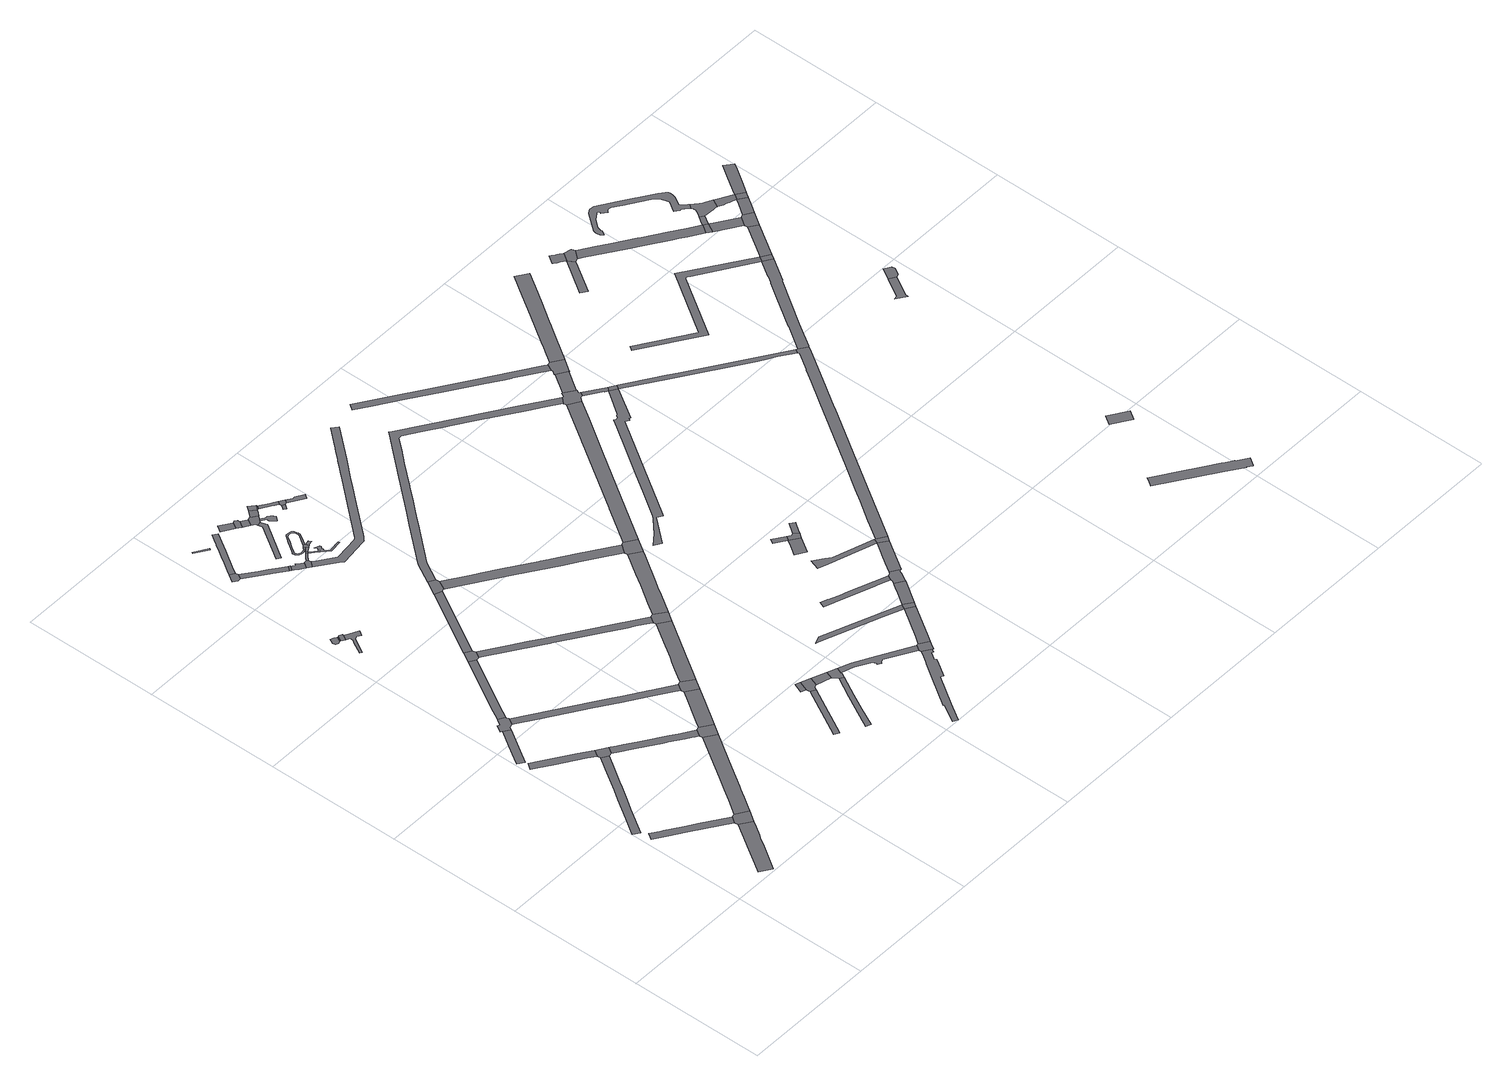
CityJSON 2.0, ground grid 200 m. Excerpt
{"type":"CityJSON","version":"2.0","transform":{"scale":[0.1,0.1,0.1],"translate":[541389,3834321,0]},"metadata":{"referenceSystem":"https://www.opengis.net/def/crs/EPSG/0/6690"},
"CityObjects":{
"road1":{"type":"Road","attributes":{"RoadStructureAttribute.sectionType":"1"},"geometry":[{"type":"MultiSurface","lod":"1","boundaries":[[[0,1,2,3,4,5,6,7,8,9,10]]]}]},
"road2":{"type":"Road","attributes":{"RoadStructureAttribute.sectionType":"1"},"geometry":[{"type":"MultiSurface","lod":"1","boundaries":[[[11,12,13,14,15,16,17,18,19,20]]]}]},
"road3":{"type":"Road","attributes":{"RoadStructureAttribute.sectionType":"1"},"geometry":[{"type":"MultiSurface","lod":"1","boundaries":[[[21,22,23,24,25,26,27,28,29,30,31,32,33,34,35,36]]]}]},
"road4":{"type":"Road","geometry":[{"type":"MultiSurface","lod":"1","boundaries":[[[37,38,10,9,39,40,11,20,41,42]]]}]},
"road5":{"type":"Road","attributes":{"RoadStructureAttribute.sectionType":"1"},"geometry":[{"type":"MultiSurface","lod":"1","boundaries":[[[43,44,45,46,47,48,49,50,51]]]}]},
"road6":{"type":"Road","attributes":{"RoadStructureAttribute.sectionType":"1"},"geometry":[{"type":"MultiSurface","lod":"1","boundaries":[[[52,53,54,55,56,57,58,59,60]]]}]},
"road7":{"type":"Road","geometry":[{"type":"MultiSurface","lod":"1","boundaries":[[[61,62,63,64,65,66,67,68,69,43,51,70,71,72,73,74,75,76,77]]]}]},
"road8":{"type":"Road","geometry":[{"type":"MultiSurface","lod":"1","boundaries":[[[60,59,78,79,21,36,80,81,82,83]]]}]},
"road9":{"type":"Road","attributes":{"RoadStructureAttribute.sectionType":"1"},"geometry":[{"type":"MultiSurface","lod":"1","boundaries":[[[84,85,86,87,88,37,42,89,90,91,92,93,94,95,96]]]}]},
"road10":{"type":"Road","attributes":{"RoadStructureAttribute.sectionType":"1"},"geometry":[{"type":"MultiSurface","lod":"1","boundaries":[[[97,98,99,100,101,102,83,82,103,104,105,106,107,108,109,110,111,112]]]}]},
"road11":{"type":"Road","attributes":{"RoadStructureAttribute.sectionType":"1"},"geometry":[{"type":"MultiSurface","lod":"1","boundaries":[[[113,114,115,61,77,116,117,118,119,120,121]]]}]},
"road12":{"type":"Road","geometry":[{"type":"MultiSurface","lod":"1","boundaries":[[[122,123,124,125,126,127,128,129,130]]]}]},
"road13":{"type":"Road","attributes":{"RoadStructureAttribute.sectionType":"1"},"geometry":[{"type":"MultiSurface","lod":"1","boundaries":[[[130,129,131,132]]]}]},
"road14":{"type":"Road","geometry":[{"type":"MultiSurface","lod":"1","boundaries":[[[133,132,131,134,135,136]]]}]},
"road15":{"type":"Road","attributes":{"RoadStructureAttribute.sectionType":"1"},"geometry":[{"type":"MultiSurface","lod":"1","boundaries":[[[137,138,139,140,141,142,143,144,145,146,147,148,149,150,151,152,135,134]]]}]},
"road16":{"type":"Road","attributes":{"RoadStructureAttribute.sectionType":"1"},"geometry":[{"type":"MultiSurface","lod":"1","boundaries":[[[153,154,155,156,157,74,73,158,159,160,161,162,163,164,165,166,167]]]}]},
"road17":{"type":"Road","geometry":[{"type":"MultiSurface","lod":"1","boundaries":[[[168,169,112,111,170,171,84,96,172]]]}]},
"road18":{"type":"Road","geometry":[{"type":"MultiSurface","lod":"1","boundaries":[[[173,113,121,174,175,176,177,178,179,180]]]}]},
"road19":{"type":"Road","geometry":[{"type":"MultiSurface","lod":"1","boundaries":[[[181,182,183,184,185,186]]]}]},
"road20":{"type":"Road","attributes":{"RoadStructureAttribute.sectionType":"1"},"geometry":[{"type":"MultiSurface","lod":"1","boundaries":[[[187,188,189,190,191,168,172,192,193]]]}]},
"road21":{"type":"Road","geometry":[{"type":"MultiSurface","lod":"1","boundaries":[[[194,195,196,197,185,184,198,199,200,201]]]}]},
"road22":{"type":"Road","attributes":{"RoadStructureAttribute.sectionType":"1"},"geometry":[{"type":"MultiSurface","lod":"1","boundaries":[[[202,203,204,205]]]}]},
"road23":{"type":"Road","attributes":{"RoadStructureAttribute.sectionType":"1"},"geometry":[{"type":"MultiSurface","lod":"1","boundaries":[[[206,207,208,209,210,211,212,213,214,181,186,215,216,217,218]]]}]},
"road24":{"type":"Road","attributes":{"RoadStructureAttribute.sectionType":"1"},"geometry":[{"type":"MultiSurface","lod":"1","boundaries":[[[219,173,180,220,221]]]}]},
"road25":{"type":"Road","geometry":[{"type":"MultiSurface","lod":"1","boundaries":[[[222,201,200,223,224,225]]]}]},
"road26":{"type":"Road","attributes":{"RoadStructureAttribute.sectionType":"1"},"geometry":[{"type":"MultiSurface","lod":"1","boundaries":[[[226,227,228,229,230,225,224,231,232,233,234]]]}]},
"road27":{"type":"Road","geometry":[{"type":"MultiSurface","lod":"1","boundaries":[[[235,167,166,236,187,193,237,238]]]}]},
"road28":{"type":"Road","geometry":[{"type":"MultiSurface","lod":"1","boundaries":[[[239,234,233,240,241,242]]]}]},
"road29":{"type":"Road","attributes":{"RoadStructureAttribute.sectionType":"1"},"geometry":[{"type":"MultiSurface","lod":"1","boundaries":[[[243,244,245,246,247,248,249,250,251,252,253,177,176,254,255,256,257,258,259,260,261,262,263,264,265,266]]]}]},
"road30":{"type":"Road","attributes":{"RoadStructureAttribute.sectionType":"1"},"geometry":[{"type":"MultiSurface","lod":"1","boundaries":[[[267,268,269,239,242,270,271,272]]]}]},
"road31":{"type":"Road","geometry":[{"type":"MultiSurface","lod":"1","boundaries":[[[273,267,272,274]]]}]},
"road32":{"type":"Road","attributes":{"RoadStructureAttribute.sectionType":"1"},"geometry":[{"type":"MultiSurface","lod":"1","boundaries":[[[275,276,277,278]]]}]},
"road33":{"type":"Road","attributes":{"RoadStructureAttribute.sectionType":"1"},"geometry":[{"type":"MultiSurface","lod":"1","boundaries":[[[279,280,281,282,283,284,285,286,287,288]]]}]},
"road34":{"type":"Road","attributes":{"RoadStructureAttribute.sectionType":"1"},"geometry":[{"type":"MultiSurface","lod":"1","boundaries":[[[289,290,291,292]]]}]},
"road35":{"type":"Road","attributes":{"RoadStructureAttribute.sectionType":"1"},"geometry":[{"type":"MultiSurface","lod":"1","boundaries":[[[293,294,295,273,274,296]]]}]},
"road36":{"type":"Road","geometry":[{"type":"MultiSurface","lod":"1","boundaries":[[[297,219,221,298,299,300,301,302]]]}]},
"road37":{"type":"Road","attributes":{"RoadStructureAttribute.sectionType":"1"},"geometry":[{"type":"MultiSurface","lod":"1","boundaries":[[[303,304,305,306,307,308,309,310,311,312,313,314,315,316,317,318,319,320,321,322,323,324,325,326,327,328,329,330,331,332,333,334,335,336,337,338,339,340,341,342,343,344,345,346,347,348,349,350,351,352,353,354,355,356,357,358,359,360,361,362,363]]]}]},
"road38":{"type":"Road","geometry":[{"type":"MultiSurface","lod":"1","boundaries":[[[362,364,336,335,365,293,296,366,367,368,369,363]]]}]},
"road39":{"type":"Road","geometry":[{"type":"MultiSurface","lod":"1","boundaries":[[[370,371,292,291,372,373,374,375,376]]]}]},
"road40":{"type":"Road","attributes":{"RoadStructureAttribute.sectionType":"1"},"geometry":[{"type":"MultiSurface","lod":"1","boundaries":[[[377,378,379,380,381,382,383,384,385,386,387,388,389,390,391,392,393,394,395,396,397,398,399,400,274,272]]]}]},
"road41":{"type":"Road","attributes":{"RoadStructureAttribute.sectionType":"1"},"geometry":[{"type":"MultiSurface","lod":"1","boundaries":[[[374,373,401,402]]]}]},
"road42":{"type":"Road","geometry":[{"type":"MultiSurface","lod":"1","boundaries":[[[403,404,405,367,366]]]}]},
"road43":{"type":"Road","attributes":{"RoadStructureAttribute.sectionType":"1"},"geometry":[{"type":"MultiSurface","lod":"1","boundaries":[[[406,407,408,409,410,411,412,235,238,413,414,415,416]]]}]},
"road44":{"type":"Road","geometry":[{"type":"MultiSurface","lod":"1","boundaries":[[[417,418,419,402,401,420,288,287,421,422,423,424]]]}]},
"road45":{"type":"Road","geometry":[{"type":"MultiSurface","lod":"1","boundaries":[[[425,426,427,428,429]]]}]},
"road46":{"type":"Road","attributes":{"RoadStructureAttribute.sectionType":"1"},"geometry":[{"type":"MultiSurface","lod":"1","boundaries":[[[430,431,432,433,434,435,436,437]]]}]},
"road47":{"type":"Road","attributes":{"RoadStructureAttribute.sectionType":"1"},"geometry":[{"type":"MultiSurface","lod":"1","boundaries":[[[438,439,440,441,442,443,444,445,446,447,448,449,450,451,452,423,422]]]}]},
"road48":{"type":"Road","attributes":{"RoadStructureAttribute.sectionType":"1"},"geometry":[{"type":"MultiSurface","lod":"1","boundaries":[[[453,417,424,454,455]]]}]},
"road49":{"type":"Road","attributes":{"RoadStructureAttribute.sectionType":"1"},"geometry":[{"type":"MultiSurface","lod":"1","boundaries":[[[429,428,275,278,456,457,458]]]}]},
"road50":{"type":"Road","attributes":{"RoadStructureAttribute.sectionType":"1"},"geometry":[{"type":"MultiSurface","lod":"1","boundaries":[[[459,453,455,460]]]}]},
"road51":{"type":"Road","attributes":{"RoadStructureAttribute.sectionType":"1"},"geometry":[{"type":"MultiSurface","lod":"1","boundaries":[[[461,462,463,464,460,465,466,467,468,469,470,471,472]]]}]},
"road52":{"type":"Road","attributes":{"RoadStructureAttribute.sectionType":"1"},"geometry":[{"type":"MultiSurface","lod":"1","boundaries":[[[458,457,473,474]]]}]},
"road53":{"type":"Road","attributes":{"RoadStructureAttribute.sectionType":"1"},"geometry":[{"type":"MultiSurface","lod":"1","boundaries":[[[475,476,472,471,477,478,479,480]]]}]},
"road54":{"type":"Road","geometry":[{"type":"MultiSurface","lod":"1","boundaries":[[[481,482,483,484]]]}]},
"road55":{"type":"Road","geometry":[{"type":"MultiSurface","lod":"1","boundaries":[[[474,473,430,437,485,486,487]]]}]},
"road56":{"type":"Road","geometry":[{"type":"MultiSurface","lod":"1","boundaries":[[[480,479,481,484,488,489]]]}]},
"road57":{"type":"Road","geometry":[{"type":"MultiSurface","lod":"1","boundaries":[[[490,266,265,491,406,416,492]]]}]},
"road58":{"type":"Road","attributes":{"RoadStructureAttribute.sectionType":"1"},"geometry":[{"type":"MultiSurface","lod":"1","boundaries":[[[493,494,495,496,497,489,488]]]}]},
"road59":{"type":"Road","attributes":{"RoadStructureAttribute.sectionType":"1"},"geometry":[{"type":"MultiSurface","lod":"1","boundaries":[[[498,499,500,501,502,503,504,505,506,300,299,507,508,509,510,511,512,513]]]}]},
"road60":{"type":"Road","attributes":{"RoadStructureAttribute.sectionType":"1"},"geometry":[{"type":"MultiSurface","lod":"1","boundaries":[[[514,515,516,517,518,519,520,521,522,523,524,525,526,527,528,529,530,531,532,533,241,240,534,535,536,537,538,539,540,541,542,543,544,545]]]}]},
"road61":{"type":"Road","attributes":{"RoadStructureAttribute.sectionType":"1"},"geometry":[{"type":"MultiSurface","lod":"1","boundaries":[[[546,547,548,549,550,551,552,553,554,555,556,557,558,559,560,561,562,563,564,565,566,567,568,569]]]}]},
"road62":{"type":"Road","attributes":{"RoadStructureAttribute.sectionType":"1"},"geometry":[{"type":"MultiSurface","lod":"1","boundaries":[[[570,571,487,486,572,573,574,575,576,577,578,579,580,581]]]}]},
"road63":{"type":"Road","attributes":{"RoadStructureAttribute.sectionType":"1"},"geometry":[{"type":"MultiSurface","lod":"1","boundaries":[[[582,583,584,585,586,490,492,587,588,589,590,591,592,593]]]}]},
"road64":{"type":"Road","geometry":[{"type":"MultiSurface","lod":"1","boundaries":[[[594,581,580,546,569,595,596]]]}]},
"road65":{"type":"Road","attributes":{"RoadStructureAttribute.sectionType":"1"},"geometry":[{"type":"MultiSurface","lod":"1","boundaries":[[[597,598,599,600,601,602,603]]]}]},
"road66":{"type":"Road","geometry":[{"type":"MultiSurface","lod":"1","boundaries":[[[604,513,512,582,593,605]]]}]},
"road67":{"type":"Road","attributes":{"RoadStructureAttribute.sectionType":"1"},"geometry":[{"type":"MultiSurface","lod":"1","boundaries":[[[602,606,607,608,609,594,596,610,611]]]}]},
"road68":{"type":"Road","attributes":{"RoadStructureAttribute.sectionType":"1"},"geometry":[{"type":"MultiSurface","lod":"1","boundaries":[[[612,613,614,615,616,617,618,619,620,621,622]]]}]},
"road69":{"type":"Road","attributes":{"RoadStructureAttribute.sectionType":"1"},"geometry":[{"type":"MultiSurface","lod":"1","boundaries":[[[623,624,625,626,627,628,629,630,631,632,633,634,635,297,302,636,637,638,639,640,641,642,643,644,645,646,647,648,649,650,651,652,653,654,655,656,657]]]}]},
"road70":{"type":"Road","geometry":[{"type":"MultiSurface","lod":"1","boundaries":[[[603,602,611,658,659]]]}]},
"road71":{"type":"Road","attributes":{"RoadStructureAttribute.sectionType":"1"},"geometry":[{"type":"MultiSurface","lod":"1","boundaries":[[[660,661,662,663,664,659,658,665]]]}]},
"road72":{"type":"Road","geometry":[{"type":"MultiSurface","lod":"1","boundaries":[[[666,667,668,669,670]]]}]},
"road73":{"type":"Road","geometry":[{"type":"MultiSurface","lod":"1","boundaries":[[[671,672,622,621,673,660,665,674,675,676,677,678]]]}]},
"road74":{"type":"Road","geometry":[{"type":"MultiSurface","lod":"1","boundaries":[[[679,680,681,682,666,683]]]}]},
"road75":{"type":"Road","attributes":{"RoadStructureAttribute.sectionType":"1"},"geometry":[{"type":"MultiSurface","lod":"1","boundaries":[[[684,685,686,687,688,689,690,691]]]}]},
"road76":{"type":"Road","geometry":[{"type":"MultiSurface","lod":"1","boundaries":[[[692,683,666,670,693,694]]]}]},
"road77":{"type":"Road","attributes":{"RoadStructureAttribute.sectionType":"1"},"geometry":[{"type":"MultiSurface","lod":"1","boundaries":[[[695,696,697,698,699,700,701,702,703,704,705,604,605,706,707,708,709]]]}]},
"road78":{"type":"Road","geometry":[{"type":"MultiSurface","lod":"1","boundaries":[[[710,711,712,713,694,693]]]}]},
"road79":{"type":"Road","attributes":{"RoadStructureAttribute.sectionType":"1"},"geometry":[{"type":"MultiSurface","lod":"1","boundaries":[[[690,714,715,716,671,678,717]]]}]},
"road80":{"type":"Road","attributes":{"RoadStructureAttribute.sectionType":"1"},"geometry":[{"type":"MultiSurface","lod":"1","boundaries":[[[718,719,720,721,722,723,724,725,726,727,728,729,730,731,732,733,734,735,736,737,738,739,740,741,742]]]}]},
"road81":{"type":"Road","geometry":[{"type":"MultiSurface","lod":"1","boundaries":[[[691,690,717,743,744]]]}]},
"road82":{"type":"Road","attributes":{"RoadStructureAttribute.sectionType":"1"},"geometry":[{"type":"MultiSurface","lod":"1","boundaries":[[[745,746,747,748,749,750,751,752,753,754,755,756,757,758,759,760,761,762]]]}]},
"road83":{"type":"Road","geometry":[{"type":"MultiSurface","lod":"1","boundaries":[[[763,764,765,657,656,766,767,695,709,768,769,770,771,772,773,774,775,776,777]]]}]},
"road84":{"type":"Road","attributes":{"RoadStructureAttribute.sectionType":"1"},"geometry":[{"type":"MultiSurface","lod":"1","boundaries":[[[771,770,778,779,718,780]]]}]},
"road85":{"type":"Road","attributes":{"RoadStructureAttribute.sectionType":"7"},"geometry":[{"type":"MultiSurface","lod":"1","boundaries":[[[781,777,776,782]]]}]},
"road86":{"type":"Road","geometry":[{"type":"MultiSurface","lod":"1","boundaries":[[[783,780,718,742,784]]]}]},
"road87":{"type":"Road","geometry":[{"type":"MultiSurface","lod":"1","boundaries":[[[785,786,762,761,787,788,789,781,782,790,791,792]]]}]},
"road88":{"type":"Road","attributes":{"RoadStructureAttribute.sectionType":"1"},"geometry":[{"type":"MultiSurface","lod":"1","boundaries":[[[793,794,795,796,797,798,799,800,801,802,803,804,805,806,807,808,744,743,809,810,811,812,813,814,815,816]]]}]},
"road89":{"type":"Road","attributes":{"RoadStructureAttribute.sectionType":"1"},"geometry":[{"type":"MultiSurface","lod":"1","boundaries":[[[817,818,819,820,821,822,823,824,785,792,825,826,827,828,829,830,831]]]}]},
"road90":{"type":"Road","attributes":{"RoadStructureAttribute.sectionType":"1"},"geometry":[{"type":"MultiSurface","lod":"1","boundaries":[[[832,833,834,835,784,742,836,837,838,839,840,795,794]]]}]},
"road91":{"type":"Road","attributes":{"RoadStructureAttribute.sectionType":"1"},"geometry":[{"type":"MultiSurface","lod":"1","boundaries":[[[841,842,843,844,845,846,847,848,849,850,851,852,853,854,855,856,857]]]}]},
"road92":{"type":"Road","attributes":{"RoadStructureAttribute.sectionType":"1"},"geometry":[{"type":"MultiSurface","lod":"1","boundaries":[[[858,859,860,861,862]]]}]},
"road93":{"type":"Road","attributes":{"RoadStructureAttribute.sectionType":"1"},"geometry":[{"type":"MultiSurface","lod":"1","boundaries":[[[863,864,865,866,867,868,869,870,871,872,873,874,875]]]}]},
"road94":{"type":"Road","attributes":{"RoadStructureAttribute.sectionType":"1"},"geometry":[{"type":"MultiSurface","lod":"1","boundaries":[[[876,877,878,879,880,881,882,883,884,885,886,858,887]]]}]},
"road95":{"type":"Road","geometry":[{"type":"MultiSurface","lod":"1","boundaries":[[[887,858,862,888,889,890]]]}]},
"road96":{"type":"Road","attributes":{"RoadStructureAttribute.sectionType":"1"},"geometry":[{"type":"MultiSurface","lod":"1","boundaries":[[[891,892,893,894]]]}]},
"road97":{"type":"Road","geometry":[{"type":"MultiSurface","lod":"1","boundaries":[[[875,895,896,897,898,899,900,901,902,903,904,905,906,816,815,907,908,909,910,911,912,913]]]}]},
"road98":{"type":"Road","attributes":{"RoadStructureAttribute.sectionType":"1"},"geometry":[{"type":"MultiSurface","lod":"1","boundaries":[[[914,915,916,917,918,919,920,921,889,888,922,923,924,925,926,927,928,929,930,931,932]]]}]},
"road99":{"type":"Road","attributes":{"RoadStructureAttribute.sectionType":"1"},"geometry":[{"type":"MultiSurface","lod":"1","boundaries":[[[933,875,913,934]]]}]},
"road100":{"type":"Road","attributes":{"RoadStructureAttribute.sectionType":"1"},"geometry":[{"type":"MultiSurface","lod":"1","boundaries":[[[935,936,937,938,939,940,941,942,943,944,945,946,947,948,949,950,951,952,953,954,955,956,957,958,959,960,961,962,963,964,965,966,967,968,969,970,971,972,973,974,975,976,977,978,979,980,981,982,983,984,985,986,987,988,989,990,991,992,993,994,995,996,997,998]]]}]},
"road101":{"type":"Road","attributes":{"RoadStructureAttribute.sectionType":"1"},"geometry":[{"type":"MultiSurface","lod":"1","boundaries":[[[999,1000,1001,1002,1003,1004]]]}]},
"road102":{"type":"Road","geometry":[{"type":"MultiSurface","lod":"1","boundaries":[[[932,931,1005,1006]]]}]},
"road103":{"type":"Road","attributes":{"RoadStructureAttribute.sectionType":"1"},"geometry":[{"type":"MultiSurface","lod":"1","boundaries":[[[1007,1008,933,934,1009,1010,1011,1012]]]}]},
"road104":{"type":"Road","attributes":{"RoadStructureAttribute.sectionType":"1"},"geometry":[{"type":"MultiSurface","lod":"1","boundaries":[[[1013,1014,932,1006,1015]]]}]},
"road105":{"type":"Road","attributes":{"RoadStructureAttribute.sectionType":"1"},"geometry":[{"type":"MultiSurface","lod":"1","boundaries":[[[1016,1006,1005,1017,1018]]]}]},
"road106":{"type":"Road","geometry":[{"type":"MultiSurface","lod":"1","boundaries":[[[1019,1020,1021,1022,999,1004,1023,1024,1025]]]}]},
"road107":{"type":"Road","geometry":[{"type":"MultiSurface","lod":"1","boundaries":[[[1026,1027,1028,1029,982,981,1030,1031,1032,1033,1013,1015,1034,1035,1036,1037]]]}]},
"road108":{"type":"Road","geometry":[{"type":"MultiSurface","lod":"1","boundaries":[[[1038,1018,1017,1007,1012,1039]]]}]},
"road109":{"type":"Road","attributes":{"RoadStructureAttribute.sectionType":"1"},"geometry":[{"type":"MultiSurface","lod":"1","boundaries":[[[1040,1037,1036,1041,1042,1043,1044,1045,1046,1047,1048]]]}]},
"road110":{"type":"Road","attributes":{"RoadStructureAttribute.sectionType":"1"},"geometry":[{"type":"MultiSurface","lod":"1","boundaries":[[[1047,1049,1038,1039,1050,1051,1052]]]}]},
"road111":{"type":"Road","geometry":[{"type":"MultiSurface","lod":"1","boundaries":[[[1048,1047,1052,1053,1054]]]}]},
"road112":{"type":"Road","attributes":{"RoadStructureAttribute.sectionType":"1"},"geometry":[{"type":"MultiSurface","lod":"1","boundaries":[[[1055,1056,1057,1048,1054,1058,1059,1060,1061]]]}]}
},
"vertices":[
[722,1260,0],[548,1376,0],[323,1523,0],[282,1550,0],[160,1633,0],[98,1541,0],[290,1414,0],[467,1297,0],[524,1258,0],[1003,940,0],[1066,1032,0],
[1015,886,0],[756,495,0],[647,329,0],[522,140,0],[689,29,0],[921,380,0],[1012,518,0],[1038,556,0],[1149,724,0],[1183,775,0],
[804,2975,0],[627,2708,0],[615,2690,0],[470,2472,0],[374,2327,0],[309,2230,0],[175,2027,0],[22,1797,0],[10,1778,0],[98,1714,0],[345,2086,0],[443,2234,0],[573,2428,0],[628,2512,0],[784,2746,0],[896,2915,0],
[1120,1043,0],[1067,1031,0],[1004,938,0],[1008,919,0],[1221,833,0],[1287,932,0],
[363,4217,0],[339,4180,0],[336,4183,0],[215,3994,0],[87,3794,0],[30,3706,0],[124,3645,0],[277,3880,0],[454,4159,0],
[672,3244,0],[240,3532,0],[133,3603,0],[71,3512,0],[149,3459,0],[322,3345,0],[688,3101,0],[793,3030,0],[855,3122,0],
[483,4407,0],[474,4392,0],[428,4318,0],[421,4322,0],[412,4328,0],[396,4337,0],[391,4328,0],[335,4237,0],[356,4221,0],[482,4202,0],[487,4203,0],[524,4209,0],[532,4211,0],[587,4306,0],[586,4312,0],[579,4346,0],[577,4353,0],
[794,3024,0],[803,2982,0],[903,2917,0],[943,2925,0],[950,2926,0],[1006,3021,0],
[1912,2239,0],[1701,1919,0],[1505,1622,0],[1374,1425,0],[1269,1265,0],[1351,1028,0],[1427,1144,0],[1509,1268,0],[1543,1317,0],[1638,1462,0],[1826,1746,0],[1992,1995,0],[2079,2128,0],
[1766,2513,0],[1669,2578,0],[1347,2793,0],[1169,2912,0],[1102,2957,0],[1031,3004,0],[1009,2886,0],[1221,2744,0],[1507,2552,0],[1547,2525,0],[1567,2512,0],[1750,2389,0],[1820,2342,0],[1855,2319,0],[1902,2287,0],[1963,2381,0],
[1030,5356,0],[684,4758,0],[603,4619,0],[685,4540,0],[763,4676,0],[782,4707,0],[813,4760,0],[842,4810,0],[1125,5301,0],
[266,6914,0],[215,6941,0],[178,6870,0],[192,6829,0],[192,6828,0],[226,6812,0],[227,6813,0],[261,6826,0],[297,6898,0],
[275,6819,0],[312,6890,0],
[341,6899,0],[335,6788,0],[372,6858,0],[382,6879,0],
[388,6760,0],[390,6722,0],[390,6720,0],[371,6685,0],[368,6680,0],[270,6501,0],[285,6493,0],[300,6484,0],[424,6703,0],[426,6705,0],[470,6717,0],[527,6687,0],[546,6722,0],[566,6756,0],[565,6757,0],[441,6822,0],
[2124,3294,0],[2115,3300,0],[1804,3504,0],[1713,3564,0],[1522,3691,0],[806,4030,0],[1155,3802,0],[1415,3631,0],[1733,3421,0],[1912,3302,0],[2069,3199,0],[2177,3128,0],[2285,3056,0],[2374,2998,0],[2434,3090,0],
[2014,2392,0],[1965,2381,0],[1903,2287,0],[1905,2273,0],[2183,2284,0],
[1119,5510,0],[1131,5302,0],[1168,5306,0],[1177,5307,0],[1229,5403,0],[1227,5411,0],[1218,5449,0],[1217,5453,0],
[272,8656,0],[199,8543,0],[265,8501,0],[306,8507,0],[348,8574,0],[339,8613,0],
[2383,2949,0],[2297,2819,0],[2244,2740,0],[2200,2673,0],[2074,2482,0],[2422,2646,0],[2550,2839,0],
[777,8258,0],[667,8339,0],[563,8416,0],[386,8546,0],[620,8275,0],[644,8257,0],[819,8129,0],[867,8193,0],
[457,9125,0],[474,9150,0],[278,9276,0],[265,9251,0],
[678,9285,0],[628,9206,0],[585,9138,0],[579,9129,0],[511,9024,0],[437,8910,0],[395,8845,0],[341,8763,0],[291,8686,0],[378,8674,0],[405,8717,0],[569,8971,0],[744,9240,0],
[1677,6474,0],[1501,5946,0],[1781,6433,0],
[891,8175,0],[839,8112,0],[841,8113,0],[889,8171,0],
[981,8134,0],[959,8150,0],[945,8133,0],[944,8132,0],[912,8154,0],[868,8093,0],[922,8053,0],[992,8002,0],[1050,8082,0],
[2484,3101,0],[2377,2984,0],[2620,2945,0],[2647,2986,0],
[1089,8084,0],[1057,7954,0],[1116,8034,0],[1112,8067,0],
[2864,4324,0],[2831,4345,0],[2665,4455,0],[2605,4494,0],[2589,4504,0],[2369,4649,0],[2183,4773,0],[2053,4859,0],[1975,4910,0],[1819,5013,0],[1580,5171,0],[1870,4851,0],[1955,4795,0],[1991,4771,0],[2024,4749,0],[2246,4599,0],[2572,4385,0],[2606,4362,0],[2803,4233,0],[2887,4177,0],[3003,4100,0],[3073,4053,0],[3074,4052,0],[3135,4146,0],
[1189,8178,0],[1178,8167,0],[1134,8129,0],[1179,8132,0],[1191,8143,0],[1208,8158,0],
[1207,8195,0],[1228,8173,0],
[3417,1750,0],[3020,1021,0],[3090,982,0],[3488,1711,0],
[1201,8897,0],[870,8394,0],[869,8392,0],[899,8375,0],[929,8357,0],[1268,8868,0],[1271,8873,0],[1270,8879,0],[1243,8973,0],[1185,8957,0],
[844,9335,0],[785,9245,0],[957,9134,0],[1015,9223,0],
[1273,8243,0],[1263,8236,0],[1218,8205,0],[1295,8221,0],
[1792,6680,0],[1786,6434,0],[1826,6446,0],[1898,6577,0],[1889,6619,0],[1887,6627,0],
[1314,8311,0],[1352,8366,0],[1388,8417,0],[1398,8434,0],[1403,8449,0],[1405,8457,0],[1405,8485,0],[1400,8517,0],[1390,8547,0],[1377,8561,0],[1372,8567,0],[1349,8574,0],[1322,8579,0],[1282,8576,0],[1269,8568,0],[1262,8561,0],[1252,8546,0],[1200,8472,0],[1134,8376,0],[1092,8316,0],[1082,8304,0],[1079,8296,0],[1077,8289,0],[1080,8276,0],[1082,8261,0],[1087,8255,0],[1095,8242,0],[1101,8237,0],[1120,8222,0],[1153,8210,0],[1183,8205,0],[1213,8215,0],[1267,8251,0],[1250,8266,0],[1223,8240,0],[1193,8227,0],[1160,8227,0],[1135,8239,0],[1115,8249,0],[1114,8251,0],[1105,8269,0],[1102,8284,0],[1107,8304,0],[1114,8314,0],[1159,8379,0],[1211,8453,0],[1272,8541,0],[1289,8553,0],[1312,8556,0],[1337,8554,0],[1352,8546,0],[1361,8538,0],[1372,8527,0],[1382,8502,0],[1385,8482,0],[1383,8457,0],[1378,8439,0],[1376,8432,0],[1331,8370,0],[1285,8307,0],[1305,8294,0],
[1277,8296,0],[1273,8246,0],[1325,8239,0],[1312,8284,0],[1307,8284,0],[1305,8289,0],
[1048,9235,0],[1023,9226,0],[989,9112,0],[1026,9088,0],[1086,9180,0],[1085,9187,0],[1081,9211,0],
[1274,8098,0],[1433,7955,0],[1615,7979,0],[1610,8002,0],[1445,7980,0],[1377,8039,0],[1397,8062,0],[1382,8074,0],[1414,8112,0],[1396,8125,0],[1406,8135,0],[1338,8161,0],[1336,8154,0],[1336,8151,0],[1338,8149,0],[1343,8147,0],[1351,8139,0],[1354,8132,0],[1351,8119,0],[1346,8114,0],[1341,8104,0],[1334,8096,0],[1354,8079,0],[1342,8069,0],
[1120,9028,0],[1179,9120,0],
[1340,8244,0],[1399,8258,0],[1384,8299,0],
[3082,4004,0],[2897,3726,0],[2742,3490,0],[2694,3419,0],[2617,3302,0],[2541,3188,0],[2526,3166,0],[2699,3064,0],[2910,3382,0],[3162,3763,0],[3249,3893,0],
[1230,9131,0],[1222,9129,0],[1186,9121,0],[1175,8991,0],[1250,8982,0],[1257,8991,0],[1282,9020,0],[1315,9060,0],
[3446,1956,0],[3390,1978,0],[3330,1838,0],[3402,1808,0],[3456,1952,0],
[3827,1626,0],[3662,1322,0],[3444,917,0],[3392,818,0],[3461,781,0],[3595,1057,0],[3727,1297,0],[3887,1594,0],
[1336,8941,0],[1333,8921,0],[1333,8906,0],[1341,8894,0],[1351,8884,0],[1392,8844,0],[1394,8837,0],[1397,8829,0],[1451,8887,0],[1433,8925,0],[1416,8950,0],[1395,8964,0],[1378,8972,0],[1350,8974,0],[1343,8976,0],
[1302,9218,0],[1350,9102,0],[1387,9147,0],
[3517,1765,0],[3553,1772,0],[3600,1898,0],
[1354,9280,0],[1439,9209,0],
[1437,9195,0],[1437,9198,0],[1437,9200,0],[1437,9204,0],[1391,9150,0],[1397,9152,0],[1401,9152,0],[1405,9152,0],[1409,9151,0],[1410,9150,0],[1415,9148,0],[1441,9190,0],
[3774,1709,0],[3815,1816,0],
[1625,9075,0],[1583,9102,0],[1556,9060,0],[1594,9036,0],[1645,9004,0],[1672,9046,0],
[1649,8970,0],[1603,8904,0],[1644,8876,0],[1692,8944,0],
[3922,1658,0],[3918,1679,0],[3950,1764,0],
[1723,8954,0],[1750,8997,0],
[3185,4157,0],[3076,4040,0],[3341,4034,0],
[1798,8906,0],[1947,8811,0],[1986,8870,0],[1872,8944,0],[1838,8940,0],
[3570,5468,0],[3402,5580,0],[3113,5771,0],[3094,5784,0],[3003,5845,0],[2985,5856,0],[2589,6119,0],[2351,6277,0],[2254,6341,0],[1843,6435,0],[2591,5938,0],[3126,5583,0],[3323,5452,0],[3487,5343,0],[3792,5141,0],[3882,5261,0],
[3105,9401,0],[2896,9158,0],[2868,9126,0],[2829,9080,0],[2739,8976,0],[2718,8952,0],[2620,8838,0],[2563,8772,0],[2537,8742,0],[2490,8688,0],[2133,8272,0],[1806,7895,0],[1796,7890,0],[1792,7887,0],[1762,7870,0],[1614,7851,0],[1405,7823,0],[1286,7908,0],[1232,7949,0],[1178,7988,0],[1369,7725,0],[1391,7709,0],[1793,7761,0],[1836,7766,0],[1850,7780,0],[1892,7822,0],[1917,7851,0],[2278,8273,0],[2521,8556,0],[2564,8606,0],[2803,8883,0],[3188,9331,0],
[4870,1158,0],[4819,1080,0],[4765,1000,0],[4745,970,0],[4592,738,0],[4314,319,0],[4321,314,0],[4173,42,0],[4231,6,0],[4397,264,0],[4675,683,0],[4713,658,0],[4867,889,0],[4887,920,0],[4864,937,0],[4861,939,0],[4914,1017,0],[4936,1049,0],[4947,1042,0],[4959,1034,0],[4964,1041,0],[4988,1077,0],[4997,1071,0],[5001,1069,0],
[4451,1527,0],[4149,1689,0],[4057,1634,0],[4110,1613,0],[4324,1495,0],[4339,1441,0],[4329,1426,0],[4385,1396,0],[4399,1421,0],[4444,1432,0],[4864,1196,0],[4911,1269,0],
[3802,5093,0],[3601,4787,0],[3485,4612,0],[3301,4333,0],[3264,4277,0],[3517,4299,0],[3597,4421,0],[3653,4506,0],[3728,4619,0],[3842,4790,0],[3924,4913,0],[3970,4982,0],
[4947,1274,0],[5027,1110,0],[5078,1188,0],
[4228,2304,0],[4175,2283,0],[4121,2261,0],[4161,2246,0],[5022,1927,0],[5313,1819,0],[5347,1888,0],
[3929,5279,0],[4094,5170,0],
[5312,1817,0],[5309,1811,0],[5025,1384,0],[4965,1302,0],[5154,1304,0],[5440,1735,0],
[5063,2560,0],[5008,2579,0],[4825,2650,0],[4815,2660,0],[4714,2696,0],[4683,2612,0],[5014,2490,0],[5347,2375,0],[5453,2336,0],[5593,2285,0],[5630,2358,0],
[5216,7679,0],[4960,7851,0],[4293,8293,0],[3942,8526,0],[3542,8789,0],[3523,8802,0],[3507,8783,0],[3288,8528,0],[3076,8281,0],[3044,8246,0],[2573,7694,0],[2427,7522,0],[1957,6976,0],[2049,6911,0],[2510,7449,0],[2575,7525,0],[2718,7692,0],[2803,7792,0],[2943,7955,0],[2954,7968,0],[3221,8283,0],[3383,8470,0],[3523,8633,0],[3530,8633,0],[3565,8637,0],[3574,8639,0],[3808,8484,0],[4061,8317,0],[4101,8291,0],[4424,8077,0],[4880,7774,0],[4962,7720,0],[5115,7618,0],[5337,7470,0],[5411,7550,0],
[5483,1799,0],[5354,1885,0],
[5575,2220,0],[5516,2131,0],[5477,2071,0],[5384,1932,0],[5357,1891,0],[5706,2134,0],
[5302,3724,0],[5242,3635,0],[5153,3498,0],[5297,3405,0],[5446,3630,0],
[5695,2398,0],[5674,2367,0],[5601,2258,0],[5701,2137,0],[5778,2255,0],[5779,2278,0],[5796,2304,0],[5828,2309,0],
[5171,3902,0],[5157,3872,0],[5132,3835,0],[5184,3799,0],[5344,3789,0],
[5433,3102,0],[5354,3158,0],[5358,3164,0],[5206,3266,0],[5156,3115,0],[5310,3065,0],[5989,2843,0],[6012,2913,0],
[5399,3753,0],[5494,3703,0],[5435,3762,0],
[5348,7423,0],[5171,7156,0],[4987,6875,0],[4985,6872,0],[4970,6849,0],[4935,6795,0],[4873,6702,0],[4281,5811,0],[4276,5803,0],[4216,5713,0],[4182,5661,0],[4974,6496,0],[5128,6730,0],[5334,7041,0],[5515,7313,0],
[5530,3753,0],[5599,3855,0],[5605,3864,0],[5540,3912,0],
[5915,2731,0],[5848,2629,0],[5787,2538,0],[6122,2755,0],
[5879,7182,0],[5639,6834,0],[5606,6818,0],[5582,6782,0],[5551,6778,0],[5522,6798,0],[5451,6687,0],[5184,6283,0],[4951,5932,0],[4767,5653,0],[4529,5305,0],[4492,5265,0],[4296,5076,0],[4131,4957,0],[4232,4891,0],[4538,5254,0],[4540,5257,0],[4614,5204,0],[4628,5225,0],[5571,6635,0],[5596,6672,0],[5647,6639,0],[5671,6675,0],[5695,6658,0],[5985,7113,0],
[6164,2818,0],[6031,2906,0],
[5699,8094,0],[5377,8304,0],[5138,8464,0],[4953,8587,0],[4438,8929,0],[4024,9204,0],[3589,9495,0],[3529,9405,0],[3727,9272,0],[4099,9025,0],[4518,8744,0],[4955,8454,0],[5186,8302,0],[5263,8253,0],[5273,8247,0],[5466,8120,0],[5692,7970,0],[5738,8068,0],
[5466,7601,0],[5464,7597,0],[5426,7541,0],[5339,7462,0],[5340,7457,0],[5552,7369,0],[5554,7371,0],[5595,7379,0],[5630,7430,0],[5604,7447,0],[5605,7449,0],[5631,7488,0],[5633,7492,0],[5625,7498,0],[5476,7595,0],
[5840,7214,0],[5837,7210,0],[5920,7237,0],
[5670,7887,0],[5819,7788,0],
[5963,7208,0],[6022,7169,0],
[5784,8078,0],[5747,8070,0],[5705,7961,0],[5664,7897,0],[5661,7894,0],[5826,7784,0],[5828,7787,0],[5951,7974,0],
[7990,5867,0],[7976,5877,0],[7941,5824,0],[7951,5796,0],[7780,5539,0],[7777,5541,0],[7696,5419,0],[7657,5360,0],[7300,4824,0],[7292,4809,0],[7091,4500,0],[6797,4054,0],[6543,3680,0],[6423,3498,0],[6222,3196,0],[6179,3130,0],[6676,3594,0],[7489,4826,0],[7497,4839,0],[7782,5278,0],[7815,5329,0],[8085,5744,0],[8113,5787,0],[7996,5863,0],
[6675,9419,0],[6476,9117,0],[6379,8970,0],[6374,8964,0],[6279,8821,0],[5998,8399,0],[5939,8310,0],[5900,8252,0],[6181,8312,0],[6285,8469,0],[6305,8499,0],[6344,8558,0],[6532,8841,0],[6706,9105,0],[6841,9309,0],
[6697,6726,0],[6574,6808,0],[6173,7072,0],[6038,7158,0],[6542,6744,0],[7498,6109,0],[7593,6048,0],[7596,6052,0],[7727,5969,0],
[10033,392,0],[10033,395,0],[9987,426,0],[9909,478,0],[9890,491,0],[9705,615,0],[9596,687,0],[9513,743,0],[9084,1027,0],[9041,962,0],[8999,899,0],[9774,383,0],[10035,204,0],[10035,211,0],[10114,159,0],[10115,159,0],[10196,284,0],
[7311,9101,0],[6982,8604,0],[7073,8543,0],[7361,8984,0],[7373,9001,0],
[8946,7307,0],[8019,7923,0],[7412,7007,0],[6663,7499,0],[6623,7438,0],[7461,6887,0],[8040,7760,0],[8042,7763,0],[8055,7767,0],[8063,7767,0],[8074,7764,0],[8112,7740,0],[8898,7235,0],
[7350,9250,0],[7325,9266,0],[7287,9291,0],[7276,9298,0],[7263,9307,0],[7237,9325,0],[7159,9207,0],[7171,9199,0],[7199,9180,0],[7210,9173,0],[7247,9148,0],[7395,9220,0],
[7427,9026,0],[7523,9144,0],[7507,9193,0],
[9593,2149,0],[9504,2015,0],[9773,1840,0],[9857,1969,0],
[8748,7008,0],[8751,7006,0],[8677,6894,0],[8674,6895,0],[8519,6662,0],[8230,6229,0],[8233,6227,0],[8234,6226,0],[8232,6224,0],[8006,5877,0],[8005,5876,0],[8003,5873,0],[8122,5801,0],[8349,6147,0],[8349,6148,0],[8798,6814,0],[8799,6814,0],[8804,6812,0],[9027,7150,0],
[8739,8337,0],[8539,8469,0],[8247,8662,0],[8205,8690,0],[7943,8863,0],[7831,8938,0],[7740,8999,0],[7562,9118,0],[7475,8996,0],[7493,8984,0],[7952,8678,0],[7975,8663,0],[8164,8537,0],[8469,8335,0],[8530,8295,0],[8632,8227,0],[8748,8151,0],[8828,8099,0],[8910,8224,0],
[8947,7306,0],[9075,7222,0],
[8243,9485,0],[8208,9482,0],[8176,9469,0],[8144,9444,0],[7946,9197,0],[7937,9174,0],[7932,9147,0],[7935,9117,0],[7942,9089,0],[7960,9062,0],[7975,9051,0],[8014,9111,0],[8002,9120,0],[8024,9193,0],[8044,9220,0],[8118,9311,0],[8202,9366,0],[8212,9377,0],[8227,9377,0],[8237,9375,0],[8247,9365,0],[8250,9355,0],[8247,9337,0],[8237,9330,0],[8314,9275,0],[8318,9283,0],[8328,9293,0],[8335,9298,0],[8350,9306,0],[8365,9308,0],[8380,9309,0],[8395,9304,0],[8405,9299,0],[8501,9237,0],[8530,9218,0],[8838,9013,0],[8883,8981,0],[8913,8951,0],[8924,8937,0],[8960,8809,0],[8860,8657,0],[8929,8612,0],[8949,8609,0],[8969,8602,0],[8987,8587,0],[9020,8558,0],[9043,8533,0],[9091,8589,0],[9074,8603,0],[9026,8648,0],[9016,8663,0],[9009,8672,0],[9001,8692,0],[9001,8705,0],[9067,8807,0],[9075,8831,0],[9084,8861,0],[9086,8896,0],[9086,8913,0],[9079,8933,0],[9056,8958,0],[8978,9017,0],[8538,9308,0],[8284,9473,0],
[9687,5824,0],[9521,5541,0],[9469,5530,0],[9617,5430,0],[9613,5479,0],[9785,5767,0],
[8904,8049,0],[8973,8183,0],
[9254,7768,0],[8987,7365,0],[9206,7421,0],[9281,7536,0],[9365,7664,0],[9379,7685,0],
[8994,8351,0],[8929,8252,0],[9055,8311,0],
[9059,8126,0],[9246,7821,0],[9333,7946,0],
[9784,5988,0],[9766,5958,0],[9706,5857,0],[9705,5854,0],[9830,5781,0],[9890,5877,0],[9880,5929,0],
[9253,8457,0],[9221,8477,0],[9185,8504,0],[9140,8546,0],[9058,8508,0],[9060,8488,0],[9058,8466,0],[9034,8412,0],[9217,8305,0],[9260,8303,0],[9280,8300,0],[9339,8412,0],
[9381,7961,0],[9508,7878,0],
[9391,8384,0],[9285,8298,0],[9312,8283,0],[9360,8261,0],[9398,8246,0],[9443,8229,0],[9488,8215,0],[9537,8194,0],[9589,8272,0],
[9491,8126,0],[9574,7978,0],[9601,8018,0],[9662,8109,0],
[9700,8166,0],[9715,8187,0],
[9893,8730,0],[9788,8571,0],[9638,8346,0],[9822,8348,0],[9952,8543,0],[9952,8544,0],[10011,8633,0]
]}
